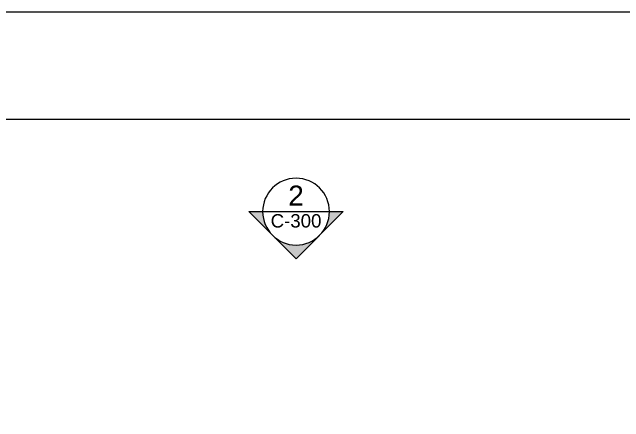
# Model space of a CAD drawing. Extents: x -9058 to 11890, y 0 to 8106.
# Drawn here: x 2781.9 to 3239.9, y 3898.6 to 4205 of the extents above; entities that cross this region are included whole.
import ezdxf
from ezdxf.enums import TextEntityAlignment as Align

# ---------------------------------------------------------------- set-up
doc = ezdxf.new("R2010")
doc.units = 0
doc.header["$LTSCALE"] = 10
doc.header["$MEASUREMENT"] = 0
doc.layers.get('0').update_dxf_attribs({"color": 9, "lineweight": 9})
doc.layers.add('21', color=9, linetype='Continuous', lineweight=9)
doc.layers.add('40A', color=9, linetype='Continuous', lineweight=9)
doc.styles.add('Arial', font='arial.ttf', dxfattribs={"height": 2.5})

# ---------------------------------------------------------------- blocks, each defined once
blk = doc.blocks.new('0_exteriorelevation1')
h = blk.add_hatch(color=256)
h.paths.add_polyline_path([(7.071, 0), (0, 7.071), (-7.071, 0)])
h.paths.add_polyline_path([(5, 0, 1), (-5, 0)], flags=17)
blk.add_lwpolyline([(7.071, 0), (0, 7.071), (-7.071, 0), (7.071, 0)])
blk.add_lwpolyline([(7.071, 0), (0, 7.071), (-7.071, 0), (7.071, 0)])
blk.add_circle((0, 0), 5)
at = {"style": 'Arial'}
blk.add_attdef('KESITADI', text='', height=3, dxfattribs=at).set_placement((0, 0), align=Align.BOTTOM_CENTER)
blk.add_attdef('PAFTAADI', text='', height=2, dxfattribs=at).set_placement((0, -0.5), align=Align.TOP_CENTER)

msp = doc.modelspace()

# ---------------------------------------------------------------- linework, layer by layer
at = {"layer": '40A'}
for points in [[(5945, 4205), (0, 4205), (0, 0), (5945, 0)], [(5405.06, 80), (80, 80), (80, 4125), (5405.06, 4125)]]:
    msp.add_lwpolyline(points, close=True, dxfattribs=at)

# ---------------------------------------------------------------- block references
at = {"layer": '21'}
ref = msp.add_blockref('0_exteriorelevation1', (2994.44, 4055.81), dxfattribs=dict(at, xscale=-5, yscale=5, zscale=5, rotation=180))
ref.add_attrib('KESITADI', '2', dxfattribs={"layer": '0', "height": 15, "style": 'Arial'}).set_placement((2994.44, 4055.81), align=Align.BOTTOM_CENTER)
ref.add_attrib('PAFTAADI', 'C-300', dxfattribs={"layer": '0', "height": 10, "style": 'Arial'}).set_placement((2994.44, 4053.92), align=Align.TOP_CENTER)

doc.saveas('drawing.dxf')
